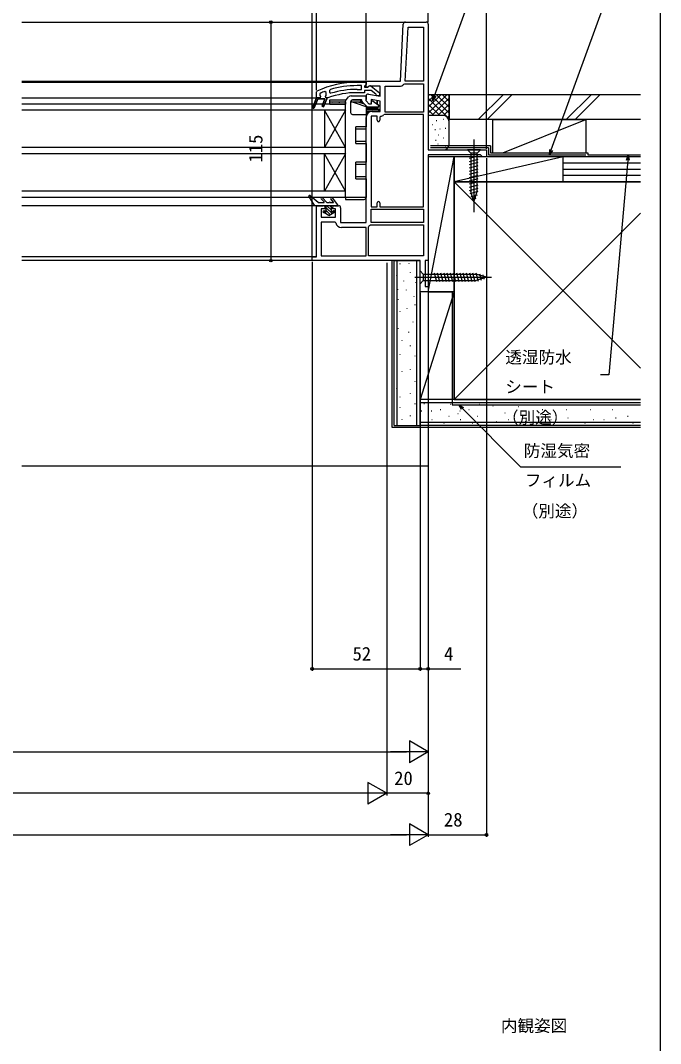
# Model space of a CAD drawing. Units: millimetres, scale not verified. Extents: x -525 to 525, y -783 to 778.
# Drawn here: x 216.3 to 525, y -14.6 to 478.7 of the extents above; entities that cross this region are included whole.
import ezdxf
from ezdxf.enums import TextEntityAlignment as Align

# ---------------------------------------------------------------- set-up
doc = ezdxf.new("R2010")
doc.units = ezdxf.units.MM
doc.header["$LTSCALE"] = 4
for name, color, linetype in [('0-1_USER1', 3, 'Continuous'), ('0-2_YKK_11', 7, 'Continuous'), ('0-3_YKK_12', 2, 'Continuous'), ('0-4_YKK_13', 4, 'Continuous'), ('0-6_YKK_D', 6, 'Continuous'), ('0-7_YKK_ZWAK', 7, 'Continuous'), ('0-8_YSS_K', 3, 'Continuous'), ('0-9_YSS_KE', 3, 'Continuous')]:
    doc.layers.add(name, color=color, linetype=linetype)
doc.styles.add('ＭＳ ゴシック', font='')
doc.styles.get('ＭＳ ゴシック').set_extended_font_data('MS Gothic')

msp = doc.modelspace()

# ---------------------------------------------------------------- linework, layer by layer
at = {"layer": '0-2_YKK_11'}
for p, q in [((401.949, 477.888), (412, 477.888)), ((367.8, 389.388), (369.7, 389.388))]:
    msp.add_line(p, q, dxfattribs=at)
for points in [[(413, 476.888), (413, 416.288), (441, 416.288), (441, 412.888), (439.1, 412.888), (438.6, 413.388), (438.1, 413.888), (413, 413.888), (413, 362.888), (411.5, 362.888), (411.5, 350.388), (413, 350.388), (413, 347.888), (409, 347.888), (409, 362.888), (357, 362.888), (357, 364.688), (359, 364.688), (359, 389.388), (362.3, 389.388)], [(384.174, 443.173), (389.8, 442.181), (389.8, 446.988), (384.444, 446.988), (383.576, 446.446), (383, 446.766), (383, 449.388), (399.506, 449.388), (400.95, 476.941)], [(360.901, 443.594), (360.601, 443.135), (360.601, 442.463), (360.976, 441.979), (360.901, 441.388), (359.001, 441.388), (357.229, 436.936), (359.001, 441.388), (359.001, 444.17), (359.29, 444.624)], [(357.972, 436.64), (359.663, 440.888), (363.14, 440.888), (361.766, 437.436), (362.509, 437.14), (364.001, 440.888), (364.001, 441.388), (363.501, 441.388), (363.426, 441.979), (363.801, 442.463), (363.801, 442.488), (363.801, 444.024), (363.126, 444.492)], [(365.756, 445.38), (365.401, 444.901), (365.401, 444.065), (366.048, 443.587)], [(378.633, 448.888), (383.001, 448.888), (383.001, 447.788), (382.563, 447.292), (382.301, 446.995), (382.301, 446.588), (383.701, 446.588), (384.101, 446.788)], [(378.633, 445.488), (380.701, 445.488), (380.701, 447.288), (378.633, 447.288)], [(385.517, 446.975), (389.501, 443.863), (389.501, 442.388), (388.399, 442.388), (387.9, 442.864), (387.708, 443.233), (385.462, 444.988), (382.301, 444.988), (382.301, 443.888), (378.633, 443.888)], [(410.6, 434.488), (392.2, 434.488), (392.2, 446.988), (399.032, 446.988)], [(401.243, 448.012), (401.624, 448.188), (410.6, 448.188), (410.6, 434.488)], [(364.618, 441.419), (364.447, 441.388), (364.001, 441.388), (364.001, 440.888), (362.509, 437.14), (361.766, 437.436), (363.14, 440.888), (359.663, 440.888), (357.972, 436.64)], [(385.9, 434.888), (389.8, 434.888), (389.8, 439.744), (385.4, 440.52), (385.4, 438.388), (384.5, 438.388), (383, 439.888), (383, 442.188)], [(370.7, 388.388), (370.7, 381.288), (383, 381.288), (383, 431.988)], [(388.4, 430.588), (388.4, 432.488), (385.4, 432.488), (385.4, 388.888), (388.4, 388.888), (388.4, 390.788)], [(390.048, 432.501), (389.6, 432.004), (389.6, 430.588)], [(410.6, 388.888), (410.6, 433.288), (391.8, 433.288), (391.455, 433.15)], [(389.6, 390.788), (389.6, 388.888), (410.6, 388.888)], [(363.3, 388.388), (363.3, 387.888), (361.4, 387.888), (361.4, 383.888), (368.3, 383.888), (368.3, 387.888), (366.8, 387.888), (366.8, 388.388)], [(368.381, 381.106), (367.895, 381.488), (361.4, 381.488), (361.4, 365.288)], [(384.711, 379.912), (385.092, 380.088), (410.6, 380.088), (410.6, 365.288)], [(361.4, 365.288), (383, 365.288), (383, 378.888), (371.2, 378.888)], [(410.6, 365.288), (384.2, 365.288), (384.2, 379.196), (384.376, 379.577)]]:
    msp.add_lwpolyline(points, dxfattribs=at)
for points in [[(401.91, 449.388), (403.278, 475.488), (410.6, 475.488), (410.6, 449.388)], [(410.6, 381.288), (385.4, 381.288), (385.4, 387.688), (410.6, 387.688)]]:
    msp.add_lwpolyline(points, close=True, dxfattribs=at)
for centre, radius, start, end in [((401.949, 476.888), 1, 90, 176.99997), ((412, 476.888), 1, 0.00001, 89.99999), ((378.633, 402.888), 46, 90.00001, 114.86598), ((378.633, 402.889), 44.4, 110.44221, 113.53922), ((378.633, 402.888), 44.4, 89.99999, 106.86019), ((378.633, 402.888), 42.6, 89.99999, 107.18277), ((384.901, 446.188), 1, 51.91328, 143.13011), ((399.032, 449.888), 2.9, 269.99999, 319.67978), ((378.633, 402.888), 41, 89.99999, 109.98888), ((384, 442.188), 1, 80.00002, 180), ((357.601, 436.788), 0.4, 158.30059, 338.30061), ((357.601, 436.788), 0.4, 158.30059, 338.30061), ((385.9, 431.988), 2.9, 90.00001, 179.99999), ((389, 430.588), 0.6, 179.99999, 0.00001), ((389.8, 434.888), 2.4, 275.9378, 313.60284), ((389, 390.788), 0.6, 359.99999, 180.00001), ((362.3, 388.388), 1, 0.00001, 89.99999), ((367.8, 388.388), 1, 90.00001, 179.99999), ((369.7, 388.388), 1, 0.00001, 89.99999), ((371.2, 381.788), 2.9, 193.60896, 269.99999), ((382.5, 381.788), 2.9, 310.32022, 319.67978)]:
    msp.add_arc(centre, radius, start, end, dxfattribs=at)
at = {"layer": '0-3_YKK_12'}
for p, q in [((216.974, 477.888), (401.949, 477.888)), ((216.974, 449.389), (383.5, 449.388)), ((216.974, 448.888), (378.633, 448.888)), ((216.974, 441.388), (359, 441.388)), ((373.003, 438.387), (216.974, 438.387)), ((373.003, 435.389), (216.974, 435.389)), ((363.003, 435.389), (363.003, 417.389)), ((373.003, 435.389), (363.003, 417.389)), ((373.003, 417.389), (363.003, 435.389)), ((373.003, 393.389), (373.003, 438.387)), ((373.003, 417.389), (216.974, 417.389)), ((373.003, 414.389), (216.974, 414.389)), ((363.003, 396.389), (363.003, 414.389)), ((373.003, 396.389), (363.003, 414.389)), ((373.003, 414.389), (363.003, 396.389)), ((373.003, 396.389), (216.974, 396.389)), ((373.003, 393.389), (216.974, 393.389)), ((359.5, 389.389), (216.974, 389.389)), ((358.521, 364.689), (216.974, 364.689)), ((357.479, 362.889), (216.974, 362.889))]:
    msp.add_line(p, q, dxfattribs=at)
at = {"layer": '0-4_YKK_13'}
for p, q in [((365.8, 439.388), (365.5, 439.388)), ((365.5, 438.387), (365.5, 439.388)), ((365.8, 440.388), (373.4, 440.388)), ((373, 439.388), (365.8, 439.388)), ((369.928, 439.131), (369.928, 439.031)), ((373, 393.388), (373, 439.783)), ((373, 439.388), (373, 438.387)), ((373.066, 439.971), (374.55, 441.825)), ((375.5, 439.388), (375.5, 434.388)), ((381.172, 439.388), (375.5, 439.388)), ((375.721, 442.388), (382.8, 442.388)), ((375.75, 440.05), (375.75, 439.388)), ((380.8, 440.388), (376.5, 440.388)), ((376.5, 440.388), (376.6, 440.388)), ((376.6, 440.388), (380.8, 440.388)), ((379.539, 439.388), (382.013, 438.547)), ((379.539, 439.388), (381.172, 439.388)), ((380.25, 440.388), (380.25, 439.388)), ((381, 439.767), (381, 440.188)), ((383.525, 437.035), (381.146, 439.414)), ((383.02, 442.388), (383, 442.388)), ((383, 442.188), (383, 442.388)), ((383, 442.188), (383, 440.595)), ((385.4, 439.196), (385.742, 439.788)), ((385.915, 439.888), (386.237, 439.888)), ((386.352, 439.852), (388.872, 438.087)), ((388.2, 440.026), (388.2, 438.558)), ((388.5, 438.348), (388.5, 439.973)), ((365.5, 438.387), (373, 438.387)), ((366.753, 439.031), (366.753, 438.931)), ((375.5, 438.387), (375.5, 438.387)), ((383, 437.56), (383, 433.388)), ((384.842, 434.688), (383, 434.688)), ((383, 434.388), (384.272, 434.388)), ((389, 435.888), (383.3, 435.888)), ((383.3, 435.888), (383.3, 435.588)), ((383.3, 435.588), (389, 435.588)), ((388.7, 436.888), (383.879, 436.888)), ((388.2, 436.888), (388.2, 436.188)), ((388.2, 436.188), (388.5, 436.188)), ((388.5, 436.188), (388.5, 436.888)), ((389, 437.842), (389, 437.188)), ((389, 435.588), (389, 434.888)), ((389.3, 434.888), (389.3, 435.588)), ((376.5, 433.388), (383, 433.388)), ((383, 433.388), (383, 427.388)), ((378, 419.388), (378, 427.388)), ((383, 427.388), (378, 427.388)), ((383, 420.388), (378, 420.388)), ((378, 419.388), (383, 419.388)), ((383, 419.388), (383, 420.388)), ((383, 419.388), (383, 410.388)), ((435, 421.288), (435, 386.288)), ((438.1, 416.288), (431.9, 416.288)), ((431.9, 416.288), (433.45, 414.738)), ((433.45, 414.738), (433.45, 396.204)), ((436.55, 414.738), (433.45, 414.738)), ((438.1, 416.288), (436.55, 414.738)), ((436.55, 396.204), (436.55, 414.738)), ((378, 402.388), (378, 410.388)), ((383, 410.388), (378, 410.388)), ((432.9, 412.312), (437.1, 413.437)), ((432.9, 410.759), (437.1, 411.884)), ((432.9, 409.206), (437.1, 410.332)), ((432.9, 407.653), (437.1, 408.779)), ((432.9, 406.1), (437.1, 407.226)), ((432.9, 404.547), (437.1, 405.673)), ((383, 403.388), (378, 403.388)), ((378, 402.388), (383, 402.388)), ((383, 402.388), (383, 403.388)), ((383, 402.388), (383, 393.388)), ((432.9, 402.994), (437.1, 404.12)), ((432.9, 401.442), (437.1, 402.567)), ((432.9, 399.889), (437.1, 401.014)), ((432.9, 398.336), (437.1, 399.461)), ((432.9, 396.783), (437.1, 397.908)), ((433.159, 395.299), (437.1, 396.355)), ((435, 391.288), (433.45, 396.204)), ((433.61, 393.867), (436.647, 394.681)), ((435, 391.288), (436.55, 396.204)), ((358.3, 389.388), (355.446, 393.929)), ((359.844, 390.936), (355.895, 394.316)), ((359.974, 390.888), (362.548, 390.888)), ((362.695, 391.225), (361.307, 392.716)), ((364.041, 390.952), (361.893, 393.261)), ((364.187, 390.888), (365.322, 390.888)), ((365.722, 390.888), (367.015, 390.888)), ((367.173, 391.211), (365.984, 392.743)), ((366.615, 393.234), (369.237, 389.873)), ((373, 393.388), (373, 392.388)), ((383, 393.388), (373, 393.388)), ((373, 392.388), (382, 392.388)), ((434.062, 392.435), (436.112, 392.985)), ((369, 389.388), (358.3, 389.388)), ((362.5, 386.888), (362.732, 386.888)), ((362.5, 386.088), (362.625, 386.088)), ((364.444, 385.038), (362.594, 386.888)), ((365.05, 384.688), (362.625, 386.088)), ((363.8, 386.334), (362.932, 386.835)), ((363.8, 386.334), (363.8, 389.388)), ((366.596, 385.581), (363.8, 388.377)), ((365.742, 385.088), (363.8, 387.029)), ((366.3, 387.224), (364.135, 389.388)), ((365.05, 384.688), (367.475, 386.088)), ((366.3, 388.571), (365.482, 389.388)), ((366.3, 386.334), (366.3, 389.388)), ((366.3, 386.334), (367.168, 386.835)), ((367.45, 386.074), (366.864, 386.66)), ((367.368, 386.888), (367.6, 386.888)), ((367.475, 386.088), (367.6, 386.088)), ((410.55, 356.441), (436.084, 356.441)), ((415.745, 356.991), (416.871, 352.791)), ((417.298, 356.991), (418.424, 352.791)), ((418.851, 356.991), (419.976, 352.791)), ((420.404, 356.991), (421.529, 352.791)), ((421.957, 356.991), (423.082, 352.791)), ((423.51, 356.991), (424.635, 352.791)), ((425.063, 356.991), (426.188, 352.791)), ((426.616, 356.991), (427.741, 352.791)), ((428.169, 356.991), (429.294, 352.791)), ((429.721, 356.991), (430.847, 352.791)), ((431.274, 356.991), (432.4, 352.791)), ((432.827, 356.991), (433.953, 352.791)), ((434.38, 356.991), (435.506, 352.791)), ((435.933, 356.991), (436.989, 353.049)), ((441, 354.891), (436.084, 356.441)), ((441, 354.891), (436.084, 356.441)), ((437.608, 356.537), (438.421, 353.501)), ((439.304, 356.002), (439.853, 353.952)), ((406.5, 354.891), (443.5, 354.891)), ((409, 351.791), (410.55, 353.341)), ((410.55, 353.341), (436.084, 353.341)), ((441, 354.891), (436.084, 353.341))]:
    msp.add_line(p, q, dxfattribs=at)
for points in [[(365.5, 439.388), (365.5, 440.388), (365.8, 440.388)], [(385.017, 436.468), (376.435, 439.388), (375.5, 439.388)], [(388.2, 435.888), (388.2, 436.188), (383, 436.188)], [(389.3, 435.588), (389, 435.588), (389, 435.888)], [(378, 426.388), (383, 426.388), (383, 427.388)], [(378, 409.388), (383, 409.388), (383, 410.388)], [(409, 351.791), (409, 357.991), (410.55, 356.441), (410.55, 353.341)]]:
    msp.add_lwpolyline(points, dxfattribs=at)
for centre, radius, start, end in [((373.3, 439.783), 0.3, 141.34019, 180), ((375.721, 440.888), 1.5, 90, 141.34019), ((376.5, 439.388), 1, 90, 180), ((380.8, 440.188), 0.2, 0, 90), ((381.5, 439.767), 0.5, 180, 225), ((382.8, 442.188), 0.2, 0, 90), ((385.915, 439.688), 0.2, 90, 150), ((386.237, 439.688), 0.2, 55, 90), ((376.5, 434.388), 1, 180, 270), ((383.3, 436.188), 0.3, 180, 270), ((383.3, 436.188), 0.6, 240, 270), ((383.879, 437.388), 0.5, 225, 270), ((385.5, 437.888), 1.5, 251.20957, 318.18969), ((388.8, 436.188), 0.3, 180, 270), ((388.7, 437.188), 0.3, 270, 0), ((388.7, 437.842), 0.3, 0, 55), ((389, 435.588), 0.3, 0, 90), ((355.7, 394.088), 0.3, 49.43895, 212.15282), ((359.974, 391.088), 0.2, 229.43895, 270), ((361.6, 392.988), 0.4, 42.9326, 222.9326), ((362.548, 391.088), 0.2, 270, 42.9326), ((364.187, 391.088), 0.2, 222.9326, 270), ((365.522, 390.888), 0.2, 0, 180), ((366.3, 392.988), 0.4, 37.94551, 217.81232), ((367.015, 391.088), 0.2, 270, 37.81232), ((369, 389.688), 0.3, 270, 37.94551), ((382, 393.388), 1, 270, 0), ((362.5, 386.488), 0.4, 90, 270), ((362.732, 386.488), 0.4, 60, 90), ((367.368, 386.488), 0.4, 90, 120), ((367.6, 386.488), 0.4, 270, 90)]:
    msp.add_arc(centre, radius, start, end, dxfattribs=at)
at = {"layer": '0-6_YKK_D'}
for p, q in [((357, 365.188), (357, 498.888)), ((359.001, 445.17), (359.001, 498.888)), ((383, 449.888), (383, 498.888)), ((383, 449.888), (383, 498.888)), ((413, 477.888), (413, 498.888)), ((441, 416.788), (441, 498.888)), ((337, 477.888), (337, 362.888)), ((441, 412.388), (441, 85.076)), ((357, 362.388), (357, 165.076)), ((393, 361.888), (393, 105.076)), ((393, 361.888), (393, 105.076)), ((409, 347.388), (409, 165.076)), ((409, 347.388), (409, 165.076)), ((413, 347.488), (413, 125.076)), ((413, 347.488), (413, 85.076)), ((413, 347.488), (413, 105.076)), ((413, 347.488), (413, 85.076)), ((413, 347.488), (413, 165.076)), ((357, 166.076), (409, 166.076)), ((413, 126.076), (403.907, 131.326)), ((403.907, 131.326), (403.907, 120.826)), ((28.45, 126.076), (402.5, 126.076)), ((413, 126.076), (394.813, 126.076)), ((413, 126.076), (403.907, 120.826)), ((393, 106.076), (383.907, 111.326)), ((383.907, 111.326), (383.907, 100.826)), ((382.5, 106.076), (-382.5, 106.076)), ((393, 106.076), (374.813, 106.076)), ((393, 106.076), (383.907, 100.826)), ((413, 106.076), (393, 106.076)), ((413, 86.076), (403.907, 91.326)), ((403.907, 91.326), (403.907, 80.826)), ((-402.5, 86.076), (402.5, 86.076)), ((413, 86.076), (394.813, 86.076)), ((413, 86.076), (403.907, 80.826)), ((413, 86.076), (441, 86.076))]:
    msp.add_line(p, q, dxfattribs=at)
for points in [[(415.077, 440.029), (415.949, 442.425), (447.058, 527.897), (501.517, 527.897)], [(471.383, 413.888), (472.255, 416.285), (501.96, 497.897), (444.228, 497.897)], [(416.591, 442.191), (415.077, 440.029), (415.307, 442.658)], [(472.897, 416.051), (471.383, 413.888), (471.613, 416.518)], [(509.414, 413.888), (509.192, 411.348), (500.141, 307.897), (496.091, 307.897)], [(508.511, 411.408), (509.414, 413.888), (509.872, 411.289)], [(428.997, 291.102), (427.677, 293.388), (429.963, 292.068)], [(427.677, 293.388), (429.48, 291.585), (457.538, 263.527), (505.786, 263.527)], [(409, 166.076), (413, 166.076), (428.722, 166.076)]]:
    msp.add_lwpolyline(points, dxfattribs=at)
for centre in [(337, 477.888), (337, 362.888), (357, 166.076), (409, 166.076), (409, 166.076), (413, 166.076), (413, 106.076), (441, 86.076)]:
    msp.add_circle(centre, 0.637, dxfattribs=at)
at = {"layer": '0-7_YKK_ZWAK'}
msp.add_lwpolyline([(-525, -782.7), (525, -782.7), (525, 747.3)], dxfattribs=at)
at = {"layer": '0-8_YSS_K'}
for p, q in [((422.998, 442.888), (412.998, 442.888)), ((412.998, 434.031), (421.856, 442.888)), ((412.998, 436.859), (419.027, 442.888)), ((412.998, 439.687), (416.199, 442.888)), ((412.998, 442.516), (413.37, 442.888)), ((412.998, 441.202), (422.998, 431.202)), ((414.14, 442.888), (422.998, 434.031)), ((414.684, 432.888), (422.998, 441.202)), ((416.968, 442.888), (422.998, 436.859)), ((419.797, 442.888), (422.998, 439.687)), ((422.625, 442.888), (422.998, 442.516)), ((422.998, 429.888), (422.998, 442.888)), ((449.108, 442.888), (437.108, 430.888)), ((453.351, 442.888), (441.351, 430.888)), ((491.534, 442.888), (479.534, 430.888)), ((495.777, 442.888), (483.777, 430.888)), ((412.998, 438.374), (418.483, 432.888)), ((412.998, 435.545), (415.672, 432.871)), ((417.512, 432.888), (422.998, 438.374)), ((420.323, 432.871), (422.998, 435.545)), ((419.998, 432.888), (412.998, 432.888)), ((416.855, 430.393), (417.055, 430.393)), ((420.193, 431.061), (420.393, 431.061)), ((422.203, 431.922), (422.998, 432.717)), ((422.998, 418.788), (422.998, 429.888)), ((443.998, 430.888), (443.998, 414.888)), ((443.998, 430.888), (488.998, 430.888)), ((448.998, 414.888), (488.998, 430.888)), ((488.998, 430.888), (488.998, 414.888)), ((414.998, 428.562), (415.198, 428.562)), ((416.187, 426.053), (416.387, 426.053)), ((418.524, 426.387), (418.724, 426.387)), ((421.194, 426.721), (421.394, 426.721)), ((416.521, 421.046), (416.721, 421.046)), ((417.921, 423.594), (418.121, 423.594)), ((420.193, 422.048), (420.393, 422.048)), ((413.298, 416.288), (419.998, 416.288)), ((414.538, 418.437), (414.738, 418.437)), ((417.542, 419.268), (417.742, 419.268)), ((418.19, 417.374), (418.39, 417.374)), ((421.194, 418.206), (421.394, 418.206)), ((412.997, 347.888), (425.498, 412.888)), ((477.998, 412.888), (425.498, 400.888)), ((488.998, 412.888), (443.998, 412.888)), ((477.998, 400.888), (477.998, 412.888)), ((515.4, 412.888), (477.998, 412.888)), ((515.4, 409.888), (477.998, 409.888)), ((515.4, 406.888), (477.998, 406.888)), ((425.5, 400.888), (515.4, 310.989)), ((515.4, 403.888), (477.998, 403.888)), ((477.998, 400.888), (515.4, 400.888)), ((425.5, 295.888), (515.4, 385.788)), ((395.5, 282.388), (395.5, 362.888)), ((398, 283.388), (398, 362.888)), ((399.341, 361.469), (399.341, 361.269)), ((403.552, 361.697), (403.552, 361.497)), ((407.5, 283.388), (407.5, 362.888)), ((397.692, 355.7), (397.692, 355.5)), ((404.286, 357.349), (404.286, 357.149)), ((400.989, 353.228), (400.989, 353.028)), ((406.78, 352.407), (406.78, 352.207)), ((398.095, 349.089), (398.095, 348.889)), ((402.383, 348.899), (402.383, 348.699)), ((406.001, 345.781), (406.001, 345.581)), ((409, 295.888), (409, 348.337)), ((425.5, 347.888), (409, 347.888)), ((425.5, 347.888), (409, 295.888)), ((425.5, 295.888), (425.5, 347.888)), ((398.517, 344.162), (398.517, 343.962)), ((406.434, 341.69), (406.434, 341.49)), ((399.341, 338.393), (399.341, 338.193)), ((402.637, 340.041), (402.637, 339.841)), ((405.61, 333.448), (405.61, 333.248)), ((398.517, 330.151), (398.517, 329.951)), ((403.462, 328.503), (403.462, 328.303)), ((400.165, 324.382), (400.165, 324.182)), ((404.286, 321.91), (404.286, 321.71)), ((399.341, 317.789), (399.341, 317.589)), ((406.434, 316.965), (406.434, 316.765)), ((400.165, 309.616), (400.165, 309.416)), ((404.286, 310.44), (404.286, 310.24)), ((397.692, 301.374), (397.692, 301.174)), ((406.434, 304.671), (406.434, 304.471)), ((399.341, 297.254), (399.341, 297.054)), ((404.286, 298.902), (404.286, 298.702)), ((399.341, 292.309), (399.341, 292.109)), ((406.434, 293.957), (406.434, 293.757)), ((425.5, 295.888), (409, 295.888)), ((515.4, 294.388), (409, 294.388)), ((410.911, 294.059), (411.111, 294.059)), ((418.767, 291.174), (418.967, 291.174)), ((423.708, 293.669), (423.908, 293.669)), ((424.684, 294.059), (424.884, 294.059)), ((432.54, 291.174), (432.74, 291.174)), ((437.481, 293.669), (437.681, 293.669)), ((444.108, 292.889), (444.308, 292.889)), ((448.199, 293.323), (448.399, 293.323)), ((456.44, 292.498), (456.64, 292.498)), ((467.978, 291.174), (468.178, 291.174)), ((472.923, 293.323), (473.123, 293.323)), ((479.448, 291.174), (479.648, 291.174)), ((485.217, 293.323), (485.417, 293.323)), ((490.986, 291.174), (491.186, 291.174)), ((495.931, 293.323), (496.131, 293.323)), ((501.7, 291.174), (501.9, 291.174)), ((509.118, 293.323), (509.318, 293.323)), ((400.165, 286.54), (400.165, 286.34)), ((404.286, 288.188), (404.286, 287.988)), ((409.616, 290.44), (409.816, 290.44)), ((414.419, 290.44), (414.619, 290.44)), ((414.646, 286.229), (414.846, 286.229)), ((422.887, 287.878), (423.087, 287.878)), ((427.216, 289.271), (427.416, 289.271)), ((428.192, 290.44), (428.392, 290.44)), ((428.419, 286.229), (428.619, 286.229)), ((436.66, 287.878), (436.86, 287.878)), ((440.989, 289.271), (441.189, 289.271)), ((449.847, 289.526), (450.047, 289.526)), ((451.495, 286.229), (451.695, 286.229)), ((461.385, 290.35), (461.585, 290.35)), ((465.506, 287.054), (465.706, 287.054)), ((472.099, 286.229), (472.299, 286.229)), ((480.272, 287.054), (480.472, 287.054)), ((492.635, 286.229), (492.835, 286.229)), ((497.579, 286.229), (497.78, 286.229)), ((503.349, 287.054), (503.549, 287.054)), ((509.118, 287.878), (509.318, 287.878)), ((515.4, 282.388), (395.5, 282.388)), ((515.4, 284.888), (409, 284.888)), ((413, 283.388), (413, 263.888)), ((420.415, 284.581), (420.615, 284.581)), ((425.463, 284.984), (425.663, 284.984)), ((427.027, 284.984), (427.227, 284.984)), ((434.188, 284.581), (434.388, 284.581)), ((440.8, 284.984), (441, 284.984)), ((445.726, 285.405), (445.926, 285.405)), ((459.737, 285.405), (459.937, 285.405)), ((488.514, 284.581), (488.714, 284.581)), ((511.59, 284.581), (511.79, 284.581)), ((216.974, 263.888), (413, 263.888))]:
    msp.add_line(p, q, dxfattribs=at)
for points in [[(425.498, 347.888), (425.498, 412.888), (412.998, 412.888), (412.997, 347.888)], [(477.998, 400.888), (477.998, 412.888), (425.498, 412.888), (425.498, 400.888)]]:
    msp.add_lwpolyline(points, close=True, dxfattribs=at)
for centre, radius, start, end in [((419.998, 429.888), 3, 360, 90), ((420.39, 418.897), 2.609, 261.34878, 358.26236)]:
    msp.add_arc(centre, radius, start, end, dxfattribs=at)
at = {"layer": '0-9_YSS_KE'}
for p, q in [((515.4, 430.888), (422.998, 430.888)), ((442.998, 418.288), (414, 418.288)), ((441.998, 417.288), (414, 417.288)), ((489.998, 414.888), (489.998, 413.888)), ((489.998, 413.888), (515.4, 413.888)), ((396.5, 283.388), (396.5, 362.888)), ((396.5, 362.888), (409, 362.888)), ((409, 283.388), (409, 362.888)), ((424.5, 347.888), (424.5, 293.388)), ((515.4, 295.888), (409, 295.888)), ((409, 283.388), (409, 295.888)), ((424.5, 293.388), (515.4, 293.388)), ((396.5, 283.388), (409, 283.388)), ((515.4, 283.388), (409, 283.388))]:
    msp.add_line(p, q, dxfattribs=at)
for points in [[(515.4, 442.888), (422.998, 442.888), (422.998, 430.888)], [(441.998, 417.288), (441.998, 413.888), (488.998, 413.888)], [(442.998, 418.288), (442.998, 414.888), (489.998, 414.888)], [(515.4, 400.888), (425.5, 400.888), (425.5, 295.888), (515.4, 295.888)]]:
    msp.add_lwpolyline(points, dxfattribs=at)

# ---------------------------------------------------------------- texts
at = {"layer": '0-1_USER1', "style": 'ＭＳ ゴシック'}
msp.add_text('内観姿図', height=5.865, dxfattribs=at).set_placement((448, -10.7), align=Align.BOTTOM_LEFT)
at = {"layer": '0-6_YKK_D', "style": 'ＭＳ ゴシック'}
msp.add_text('115', height=6.598, rotation=90, dxfattribs=at).set_placement((335, 410.212), align=Align.BOTTOM_LEFT)
for s, height, p in [('透湿防水', 5.865, (450.136, 311.633)), ('シート', 5.865, (450.091, 297.391)), ('（別途）', 5.865, (448.545, 282.558)), ('防湿気密', 5.865, (459.048, 266.56)), ('フィルム', 5.865, (459.548, 252.317)), ('（別途）', 5.865, (458.048, 237.484)), ('52', 6.598, (376.455, 168.076)), ('4', 6.598, (420.586, 168.076)), ('20', 6.598, (396.536, 108.076)), ('28', 6.598, (420.529, 88.076))]:
    msp.add_text(s, height=height, dxfattribs=at).set_placement(p, align=Align.BOTTOM_LEFT)

doc.saveas('drawing.dxf')
